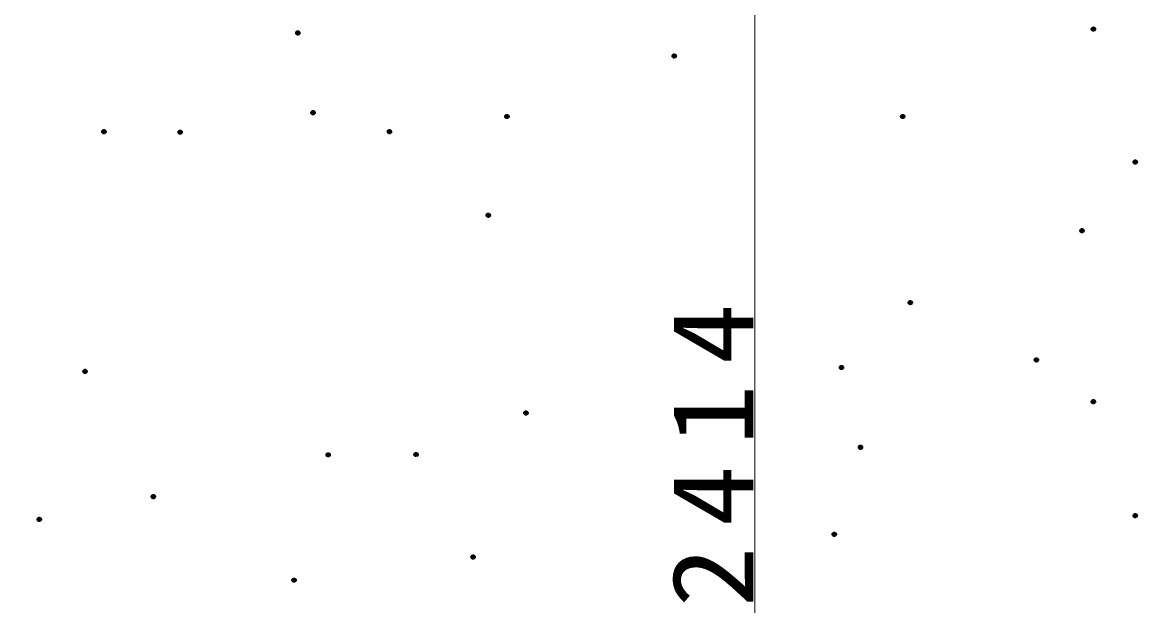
# Model space of a CAD drawing. Units: millimetres, scale not verified. Extents: x -15400 to 0, y 0 to 10680.
# Drawn here: x -12430 to -11677, y 6914 to 7308 of the extents above; entities that cross this region are included whole.
import ezdxf

# ---------------------------------------------------------------- set-up
doc = ezdxf.new("R2010")
doc.units = ezdxf.units.MM
doc.linetypes.add('USER3', pattern=[8, 3, -1, 1, -1, 1, -1])
doc.layers.add('線', color=2, linetype='Continuous', lineweight=25)
doc.layers.add('補助', color=2, linetype='Continuous', lineweight=50)
doc.styles.add('ＭＳ ゴシック', font='')
doc.styles.get('ＭＳ ゴシック').set_extended_font_data('MS Gothic')

msp = doc.modelspace()

# ---------------------------------------------------------------- linework, layer by layer
at = {"layer": '線', "linetype": 'USER3'}
msp.add_arc((-12742.5, 8022.5), 1057.5, 46.30541, 223.69459, dxfattribs=at)
at = {"layer": '補助', "lineweight": 13}
msp.add_line((-11935.393, 8229.607), (-11935.393, 5815.393), dxfattribs=at)
at = {"layer": '補助'}
for points in [[(-12243.906, 7300.235), (-12244.09, 7300.252), (-12244.268, 7300.303), (-12244.433, 7300.385), (-12244.58, 7300.496), (-12244.704, 7300.632), (-12244.801, 7300.789), (-12244.868, 7300.961), (-12244.902, 7301.143), (-12244.902, 7301.327), (-12244.868, 7301.509), (-12244.801, 7301.681), (-12244.704, 7301.838), (-12244.58, 7301.974), (-12244.433, 7302.085), (-12244.268, 7302.168), (-12244.09, 7302.218), (-12243.906, 7302.235), (-12243.723, 7302.218), (-12243.545, 7302.168), (-12243.38, 7302.085), (-12243.233, 7301.974), (-12243.108, 7301.838), (-12243.011, 7301.681), (-12242.944, 7301.509), (-12242.911, 7301.327), (-12242.911, 7301.143), (-12242.944, 7300.961), (-12243.011, 7300.789), (-12243.108, 7300.632), (-12243.233, 7300.496), (-12243.38, 7300.385), (-12243.545, 7300.303), (-12243.723, 7300.252)], [(-11706.642, 7302.801), (-11706.825, 7302.818), (-11707.003, 7302.869), (-11707.168, 7302.951), (-11707.315, 7303.062), (-11707.44, 7303.199), (-11707.537, 7303.356), (-11707.603, 7303.528), (-11707.637, 7303.709), (-11707.637, 7303.894), (-11707.603, 7304.075), (-11707.537, 7304.247), (-11707.44, 7304.404), (-11707.315, 7304.54), (-11707.168, 7304.652), (-11707.003, 7304.734), (-11706.825, 7304.784), (-11706.642, 7304.801), (-11706.458, 7304.784), (-11706.28, 7304.734), (-11706.115, 7304.652), (-11705.968, 7304.54), (-11705.844, 7304.404), (-11705.746, 7304.247), (-11705.68, 7304.075), (-11705.646, 7303.894), (-11705.646, 7303.709), (-11705.68, 7303.528), (-11705.746, 7303.356), (-11705.844, 7303.199), (-11705.968, 7303.062), (-11706.115, 7302.951), (-11706.28, 7302.869), (-11706.458, 7302.818)], [(-11989.735, 7284.614), (-11989.919, 7284.631), (-11990.096, 7284.681), (-11990.261, 7284.764), (-11990.409, 7284.875), (-11990.533, 7285.011), (-11990.63, 7285.168), (-11990.697, 7285.34), (-11990.731, 7285.522), (-11990.731, 7285.706), (-11990.697, 7285.887), (-11990.63, 7286.06), (-11990.533, 7286.216), (-11990.409, 7286.353), (-11990.261, 7286.464), (-11990.096, 7286.546), (-11989.919, 7286.597), (-11989.735, 7286.614), (-11989.551, 7286.597), (-11989.374, 7286.546), (-11989.209, 7286.464), (-11989.061, 7286.353), (-11988.937, 7286.216), (-11988.84, 7286.06), (-11988.773, 7285.887), (-11988.739, 7285.706), (-11988.739, 7285.522), (-11988.773, 7285.34), (-11988.84, 7285.168), (-11988.937, 7285.011), (-11989.061, 7284.875), (-11989.209, 7284.764), (-11989.374, 7284.681), (-11989.551, 7284.631)], [(-12233.636, 7246.344), (-12233.82, 7246.361), (-12233.998, 7246.412), (-12234.163, 7246.494), (-12234.31, 7246.605), (-12234.434, 7246.742), (-12234.532, 7246.899), (-12234.598, 7247.071), (-12234.632, 7247.252), (-12234.632, 7247.437), (-12234.598, 7247.618), (-12234.532, 7247.79), (-12234.434, 7247.947), (-12234.31, 7248.083), (-12234.163, 7248.195), (-12233.998, 7248.277), (-12233.82, 7248.327), (-12233.636, 7248.344), (-12233.453, 7248.327), (-12233.275, 7248.277), (-12233.11, 7248.195), (-12232.963, 7248.083), (-12232.838, 7247.947), (-12232.741, 7247.79), (-12232.675, 7247.618), (-12232.641, 7247.437), (-12232.641, 7247.252), (-12232.675, 7247.071), (-12232.741, 7246.899), (-12232.838, 7246.742), (-12232.963, 7246.605), (-12233.11, 7246.494), (-12233.275, 7246.412), (-12233.453, 7246.361)], [(-12102.697, 7243.778), (-12102.881, 7243.795), (-12103.058, 7243.846), (-12103.223, 7243.928), (-12103.37, 7244.039), (-12103.495, 7244.175), (-12103.592, 7244.332), (-12103.659, 7244.504), (-12103.693, 7244.686), (-12103.693, 7244.87), (-12103.659, 7245.052), (-12103.592, 7245.224), (-12103.495, 7245.381), (-12103.37, 7245.517), (-12103.223, 7245.628), (-12103.058, 7245.711), (-12102.881, 7245.761), (-12102.697, 7245.778), (-12102.513, 7245.761), (-12102.336, 7245.711), (-12102.17, 7245.628), (-12102.023, 7245.517), (-12101.899, 7245.381), (-12101.802, 7245.224), (-12101.735, 7245.052), (-12101.701, 7244.87), (-12101.701, 7244.686), (-12101.735, 7244.504), (-12101.802, 7244.332), (-12101.899, 7244.175), (-12102.023, 7244.039), (-12102.17, 7243.928), (-12102.336, 7243.846), (-12102.513, 7243.795)], [(-11835.415, 7243.769), (-11835.599, 7243.786), (-11835.776, 7243.836), (-11835.941, 7243.918), (-11836.089, 7244.03), (-11836.213, 7244.166), (-11836.31, 7244.323), (-11836.377, 7244.495), (-11836.411, 7244.676), (-11836.411, 7244.861), (-11836.377, 7245.042), (-11836.31, 7245.214), (-11836.213, 7245.371), (-11836.089, 7245.508), (-11835.941, 7245.619), (-11835.776, 7245.701), (-11835.599, 7245.752), (-11835.415, 7245.769), (-11835.231, 7245.752), (-11835.054, 7245.701), (-11834.888, 7245.619), (-11834.741, 7245.508), (-11834.617, 7245.371), (-11834.52, 7245.214), (-11834.453, 7245.042), (-11834.419, 7244.861), (-11834.419, 7244.676), (-11834.453, 7244.495), (-11834.52, 7244.323), (-11834.617, 7244.166), (-11834.741, 7244.03), (-11834.888, 7243.918), (-11835.054, 7243.836), (-11835.231, 7243.786)], [(-12374.846, 7233.513), (-12375.03, 7233.53), (-12375.207, 7233.581), (-12375.372, 7233.663), (-12375.52, 7233.774), (-12375.644, 7233.911), (-12375.741, 7234.068), (-12375.808, 7234.24), (-12375.842, 7234.421), (-12375.842, 7234.606), (-12375.808, 7234.787), (-12375.741, 7234.959), (-12375.644, 7235.116), (-12375.52, 7235.252), (-12375.372, 7235.364), (-12375.207, 7235.446), (-12375.03, 7235.496), (-12374.846, 7235.513), (-12374.662, 7235.496), (-12374.485, 7235.446), (-12374.319, 7235.364), (-12374.172, 7235.252), (-12374.048, 7235.116), (-12373.951, 7234.959), (-12373.884, 7234.787), (-12373.85, 7234.606), (-12373.85, 7234.421), (-12373.884, 7234.24), (-12373.951, 7234.068), (-12374.048, 7233.911), (-12374.172, 7233.774), (-12374.319, 7233.663), (-12374.485, 7233.581), (-12374.662, 7233.53)], [(-12323.363, 7233.19), (-12323.547, 7233.207), (-12323.725, 7233.257), (-12323.89, 7233.34), (-12324.037, 7233.451), (-12324.161, 7233.587), (-12324.258, 7233.744), (-12324.325, 7233.916), (-12324.359, 7234.097), (-12324.359, 7234.282), (-12324.325, 7234.463), (-12324.258, 7234.635), (-12324.161, 7234.792), (-12324.037, 7234.929), (-12323.89, 7235.04), (-12323.725, 7235.122), (-12323.547, 7235.173), (-12323.363, 7235.19), (-12323.18, 7235.173), (-12323.002, 7235.122), (-12322.837, 7235.04), (-12322.69, 7234.929), (-12322.565, 7234.792), (-12322.468, 7234.635), (-12322.401, 7234.463), (-12322.368, 7234.282), (-12322.368, 7234.097), (-12322.401, 7233.916), (-12322.468, 7233.744), (-12322.565, 7233.587), (-12322.69, 7233.451), (-12322.837, 7233.34), (-12323.002, 7233.257), (-12323.18, 7233.207)], [(-12182.02, 7233.504), (-12182.203, 7233.521), (-12182.381, 7233.571), (-12182.546, 7233.654), (-12182.693, 7233.765), (-12182.818, 7233.901), (-12182.915, 7234.058), (-12182.982, 7234.23), (-12183.015, 7234.411), (-12183.015, 7234.596), (-12182.982, 7234.777), (-12182.915, 7234.95), (-12182.818, 7235.106), (-12182.693, 7235.243), (-12182.546, 7235.354), (-12182.381, 7235.436), (-12182.203, 7235.487), (-12182.02, 7235.504), (-12181.836, 7235.487), (-12181.658, 7235.436), (-12181.493, 7235.354), (-12181.346, 7235.243), (-12181.222, 7235.106), (-12181.125, 7234.95), (-12181.058, 7234.777), (-12181.024, 7234.596), (-12181.024, 7234.411), (-12181.058, 7234.23), (-12181.125, 7234.058), (-12181.222, 7233.901), (-12181.346, 7233.765), (-12181.493, 7233.654), (-12181.658, 7233.571), (-12181.836, 7233.521)], [(-11678.4, 7212.983), (-11678.583, 7213), (-11678.761, 7213.051), (-11678.926, 7213.133), (-11679.073, 7213.244), (-11679.198, 7213.381), (-11679.295, 7213.538), (-11679.361, 7213.71), (-11679.395, 7213.891), (-11679.395, 7214.076), (-11679.361, 7214.257), (-11679.295, 7214.429), (-11679.198, 7214.586), (-11679.073, 7214.722), (-11678.926, 7214.834), (-11678.761, 7214.916), (-11678.583, 7214.966), (-11678.4, 7214.983), (-11678.216, 7214.966), (-11678.038, 7214.916), (-11677.873, 7214.834), (-11677.726, 7214.722), (-11677.602, 7214.586), (-11677.504, 7214.429), (-11677.438, 7214.257), (-11677.404, 7214.076), (-11677.404, 7213.891), (-11677.438, 7213.71), (-11677.504, 7213.538), (-11677.602, 7213.381), (-11677.726, 7213.244), (-11677.873, 7213.133), (-11678.038, 7213.051), (-11678.216, 7213)], [(-12115.266, 7177.047), (-12115.45, 7177.064), (-12115.628, 7177.114), (-12115.793, 7177.197), (-12115.94, 7177.308), (-12116.064, 7177.444), (-12116.161, 7177.601), (-12116.228, 7177.773), (-12116.262, 7177.955), (-12116.262, 7178.139), (-12116.228, 7178.32), (-12116.161, 7178.493), (-12116.064, 7178.649), (-12115.94, 7178.786), (-12115.793, 7178.897), (-12115.628, 7178.979), (-12115.45, 7179.03), (-12115.266, 7179.047), (-12115.083, 7179.03), (-12114.905, 7178.979), (-12114.74, 7178.897), (-12114.593, 7178.786), (-12114.468, 7178.649), (-12114.371, 7178.493), (-12114.305, 7178.32), (-12114.271, 7178.139), (-12114.271, 7177.955), (-12114.305, 7177.773), (-12114.371, 7177.601), (-12114.468, 7177.444), (-12114.593, 7177.308), (-12114.74, 7177.197), (-12114.905, 7177.114), (-12115.083, 7177.064)], [(-11714.35, 7166.568), (-11714.533, 7166.585), (-11714.711, 7166.635), (-11714.876, 7166.717), (-11715.023, 7166.828), (-11715.148, 7166.965), (-11715.245, 7167.122), (-11715.311, 7167.294), (-11715.345, 7167.475), (-11715.345, 7167.66), (-11715.311, 7167.841), (-11715.245, 7168.013), (-11715.148, 7168.17), (-11715.023, 7168.307), (-11714.876, 7168.418), (-11714.711, 7168.5), (-11714.533, 7168.55), (-11714.35, 7168.568), (-11714.166, 7168.55), (-11713.988, 7168.5), (-11713.823, 7168.418), (-11713.676, 7168.307), (-11713.552, 7168.17), (-11713.454, 7168.013), (-11713.388, 7167.841), (-11713.354, 7167.66), (-11713.354, 7167.475), (-11713.388, 7167.294), (-11713.454, 7167.122), (-11713.552, 7166.965), (-11713.676, 7166.828), (-11713.823, 7166.717), (-11713.988, 7166.635), (-11714.166, 7166.585)], [(-11830.28, 7118.024), (-11830.464, 7118.041), (-11830.641, 7118.091), (-11830.806, 7118.173), (-11830.954, 7118.285), (-11831.078, 7118.421), (-11831.175, 7118.578), (-11831.242, 7118.75), (-11831.276, 7118.931), (-11831.276, 7119.116), (-11831.242, 7119.297), (-11831.175, 7119.469), (-11831.078, 7119.626), (-11830.954, 7119.763), (-11830.806, 7119.874), (-11830.641, 7119.956), (-11830.464, 7120.007), (-11830.28, 7120.024), (-11830.096, 7120.007), (-11829.919, 7119.956), (-11829.753, 7119.874), (-11829.606, 7119.763), (-11829.482, 7119.626), (-11829.385, 7119.469), (-11829.318, 7119.297), (-11829.284, 7119.116), (-11829.284, 7118.931), (-11829.318, 7118.75), (-11829.385, 7118.578), (-11829.482, 7118.421), (-11829.606, 7118.285), (-11829.753, 7118.173), (-11829.919, 7118.091), (-11830.096, 7118.041)], [(-11876.767, 7074.183), (-11876.951, 7074.2), (-11877.129, 7074.251), (-11877.294, 7074.333), (-11877.441, 7074.444), (-11877.565, 7074.581), (-11877.663, 7074.738), (-11877.729, 7074.91), (-11877.763, 7075.091), (-11877.763, 7075.276), (-11877.729, 7075.457), (-11877.663, 7075.629), (-11877.565, 7075.786), (-11877.441, 7075.922), (-11877.294, 7076.034), (-11877.129, 7076.116), (-11876.951, 7076.166), (-11876.767, 7076.183), (-11876.584, 7076.166), (-11876.406, 7076.116), (-11876.241, 7076.034), (-11876.094, 7075.922), (-11875.969, 7075.786), (-11875.872, 7075.629), (-11875.806, 7075.457), (-11875.772, 7075.276), (-11875.772, 7075.091), (-11875.806, 7074.91), (-11875.872, 7074.738), (-11875.969, 7074.581), (-11876.094, 7074.444), (-11876.241, 7074.333), (-11876.406, 7074.251), (-11876.584, 7074.2)], [(-11745.159, 7079.316), (-11745.343, 7079.333), (-11745.52, 7079.383), (-11745.685, 7079.466), (-11745.833, 7079.577), (-11745.957, 7079.713), (-11746.054, 7079.87), (-11746.121, 7080.042), (-11746.155, 7080.224), (-11746.155, 7080.408), (-11746.121, 7080.59), (-11746.054, 7080.762), (-11745.957, 7080.918), (-11745.833, 7081.055), (-11745.685, 7081.166), (-11745.52, 7081.248), (-11745.343, 7081.299), (-11745.159, 7081.316), (-11744.975, 7081.299), (-11744.798, 7081.248), (-11744.632, 7081.166), (-11744.485, 7081.055), (-11744.361, 7080.918), (-11744.264, 7080.762), (-11744.197, 7080.59), (-11744.163, 7080.408), (-11744.163, 7080.224), (-11744.197, 7080.042), (-11744.264, 7079.87), (-11744.361, 7079.713), (-11744.485, 7079.577), (-11744.632, 7079.466), (-11744.798, 7079.383), (-11744.975, 7079.333)], [(-12387.549, 7071.518), (-12387.733, 7071.535), (-12387.911, 7071.585), (-12388.076, 7071.667), (-12388.223, 7071.779), (-12388.347, 7071.915), (-12388.445, 7072.072), (-12388.511, 7072.244), (-12388.545, 7072.425), (-12388.545, 7072.61), (-12388.511, 7072.791), (-12388.445, 7072.963), (-12388.347, 7073.12), (-12388.223, 7073.257), (-12388.076, 7073.368), (-12387.911, 7073.45), (-12387.733, 7073.5), (-12387.549, 7073.518), (-12387.366, 7073.5), (-12387.188, 7073.45), (-12387.023, 7073.368), (-12386.876, 7073.257), (-12386.751, 7073.12), (-12386.654, 7072.963), (-12386.588, 7072.791), (-12386.554, 7072.61), (-12386.554, 7072.425), (-12386.588, 7072.244), (-12386.654, 7072.072), (-12386.751, 7071.915), (-12386.876, 7071.779), (-12387.023, 7071.667), (-12387.188, 7071.585), (-12387.366, 7071.535)], [(-11706.647, 7051.087), (-11706.831, 7051.104), (-11707.008, 7051.155), (-11707.174, 7051.237), (-11707.321, 7051.348), (-11707.445, 7051.485), (-11707.542, 7051.642), (-11707.609, 7051.814), (-11707.643, 7051.995), (-11707.643, 7052.18), (-11707.609, 7052.361), (-11707.542, 7052.533), (-11707.445, 7052.69), (-11707.321, 7052.826), (-11707.174, 7052.938), (-11707.008, 7053.02), (-11706.831, 7053.07), (-11706.647, 7053.087), (-11706.463, 7053.07), (-11706.286, 7053.02), (-11706.121, 7052.938), (-11705.973, 7052.826), (-11705.849, 7052.69), (-11705.752, 7052.533), (-11705.685, 7052.361), (-11705.651, 7052.18), (-11705.651, 7051.995), (-11705.685, 7051.814), (-11705.752, 7051.642), (-11705.849, 7051.485), (-11705.973, 7051.348), (-11706.121, 7051.237), (-11706.286, 7051.155), (-11706.463, 7051.104)], [(-12089.865, 7043.389), (-12090.049, 7043.406), (-12090.227, 7043.456), (-12090.392, 7043.539), (-12090.539, 7043.65), (-12090.663, 7043.786), (-12090.76, 7043.943), (-12090.827, 7044.115), (-12090.861, 7044.296), (-12090.861, 7044.481), (-12090.827, 7044.662), (-12090.76, 7044.834), (-12090.663, 7044.991), (-12090.539, 7045.128), (-12090.392, 7045.239), (-12090.227, 7045.321), (-12090.049, 7045.372), (-12089.865, 7045.389), (-12089.682, 7045.372), (-12089.504, 7045.321), (-12089.339, 7045.239), (-12089.192, 7045.128), (-12089.067, 7044.991), (-12088.97, 7044.834), (-12088.903, 7044.662), (-12088.87, 7044.481), (-12088.87, 7044.296), (-12088.903, 7044.115), (-12088.97, 7043.943), (-12089.067, 7043.786), (-12089.192, 7043.65), (-12089.339, 7043.539), (-12089.504, 7043.456), (-12089.682, 7043.406)], [(-11863.93, 7020.293), (-11864.114, 7020.31), (-11864.292, 7020.36), (-11864.457, 7020.442), (-11864.604, 7020.554), (-11864.728, 7020.69), (-11864.825, 7020.847), (-11864.892, 7021.019), (-11864.926, 7021.2), (-11864.926, 7021.385), (-11864.892, 7021.566), (-11864.825, 7021.738), (-11864.728, 7021.895), (-11864.604, 7022.032), (-11864.457, 7022.143), (-11864.292, 7022.225), (-11864.114, 7022.276), (-11863.93, 7022.293), (-11863.747, 7022.276), (-11863.569, 7022.225), (-11863.404, 7022.143), (-11863.257, 7022.032), (-11863.132, 7021.895), (-11863.035, 7021.738), (-11862.969, 7021.566), (-11862.935, 7021.385), (-11862.935, 7021.2), (-11862.969, 7021.019), (-11863.035, 7020.847), (-11863.132, 7020.69), (-11863.257, 7020.554), (-11863.404, 7020.442), (-11863.569, 7020.36), (-11863.747, 7020.31)], [(-12223.372, 7015.16), (-12223.556, 7015.177), (-12223.734, 7015.228), (-12223.899, 7015.31), (-12224.046, 7015.421), (-12224.17, 7015.558), (-12224.268, 7015.714), (-12224.334, 7015.887), (-12224.368, 7016.068), (-12224.368, 7016.252), (-12224.334, 7016.434), (-12224.268, 7016.606), (-12224.17, 7016.763), (-12224.046, 7016.899), (-12223.899, 7017.01), (-12223.734, 7017.093), (-12223.556, 7017.143), (-12223.372, 7017.16), (-12223.189, 7017.143), (-12223.011, 7017.093), (-12222.846, 7017.01), (-12222.699, 7016.899), (-12222.574, 7016.763), (-12222.477, 7016.606), (-12222.411, 7016.434), (-12222.377, 7016.252), (-12222.377, 7016.068), (-12222.411, 7015.887), (-12222.477, 7015.714), (-12222.574, 7015.558), (-12222.699, 7015.421), (-12222.846, 7015.31), (-12223.011, 7015.228), (-12223.189, 7015.177)], [(-12164.048, 7015.375), (-12164.231, 7015.392), (-12164.409, 7015.442), (-12164.574, 7015.524), (-12164.721, 7015.636), (-12164.846, 7015.772), (-12164.943, 7015.929), (-12165.009, 7016.101), (-12165.043, 7016.282), (-12165.043, 7016.467), (-12165.009, 7016.648), (-12164.943, 7016.82), (-12164.846, 7016.977), (-12164.721, 7017.114), (-12164.574, 7017.225), (-12164.409, 7017.307), (-12164.231, 7017.358), (-12164.048, 7017.375), (-12163.864, 7017.358), (-12163.686, 7017.307), (-12163.521, 7017.225), (-12163.374, 7017.114), (-12163.25, 7016.977), (-12163.152, 7016.82), (-12163.086, 7016.648), (-12163.052, 7016.467), (-12163.052, 7016.282), (-12163.086, 7016.101), (-12163.152, 7015.929), (-12163.25, 7015.772), (-12163.374, 7015.636), (-12163.521, 7015.524), (-12163.686, 7015.442), (-12163.864, 7015.392)], [(-12341.475, 6986.932), (-12341.659, 6986.949), (-12341.836, 6986.999), (-12342.001, 6987.082), (-12342.149, 6987.193), (-12342.273, 6987.329), (-12342.37, 6987.486), (-12342.437, 6987.658), (-12342.471, 6987.839), (-12342.471, 6988.024), (-12342.437, 6988.205), (-12342.37, 6988.377), (-12342.273, 6988.534), (-12342.149, 6988.671), (-12342.001, 6988.782), (-12341.836, 6988.864), (-12341.659, 6988.915), (-12341.475, 6988.932), (-12341.291, 6988.915), (-12341.114, 6988.864), (-12340.948, 6988.782), (-12340.801, 6988.671), (-12340.677, 6988.534), (-12340.58, 6988.377), (-12340.513, 6988.205), (-12340.479, 6988.024), (-12340.479, 6987.839), (-12340.513, 6987.658), (-12340.58, 6987.486), (-12340.677, 6987.329), (-12340.801, 6987.193), (-12340.948, 6987.082), (-12341.114, 6986.999), (-12341.291, 6986.949)], [(-12418.498, 6971.534), (-12418.682, 6971.551), (-12418.859, 6971.602), (-12419.025, 6971.684), (-12419.172, 6971.795), (-12419.296, 6971.932), (-12419.393, 6972.089), (-12419.46, 6972.261), (-12419.494, 6972.442), (-12419.494, 6972.627), (-12419.46, 6972.808), (-12419.393, 6972.98), (-12419.296, 6973.137), (-12419.172, 6973.273), (-12419.025, 6973.385), (-12418.859, 6973.467), (-12418.682, 6973.517), (-12418.498, 6973.534), (-12418.314, 6973.517), (-12418.137, 6973.467), (-12417.972, 6973.385), (-12417.824, 6973.273), (-12417.7, 6973.137), (-12417.603, 6972.98), (-12417.536, 6972.808), (-12417.502, 6972.627), (-12417.502, 6972.442), (-12417.536, 6972.261), (-12417.603, 6972.089), (-12417.7, 6971.932), (-12417.824, 6971.795), (-12417.972, 6971.684), (-12418.137, 6971.602), (-12418.314, 6971.551)], [(-11678.405, 6974.101), (-11678.589, 6974.118), (-11678.767, 6974.168), (-11678.932, 6974.25), (-11679.079, 6974.362), (-11679.203, 6974.498), (-11679.301, 6974.655), (-11679.367, 6974.827), (-11679.401, 6975.008), (-11679.401, 6975.193), (-11679.367, 6975.374), (-11679.301, 6975.546), (-11679.203, 6975.703), (-11679.079, 6975.84), (-11678.932, 6975.951), (-11678.767, 6976.033), (-11678.589, 6976.084), (-11678.405, 6976.101), (-11678.222, 6976.084), (-11678.044, 6976.033), (-11677.879, 6975.951), (-11677.732, 6975.84), (-11677.607, 6975.703), (-11677.51, 6975.546), (-11677.444, 6975.374), (-11677.41, 6975.193), (-11677.41, 6975.008), (-11677.444, 6974.827), (-11677.51, 6974.655), (-11677.607, 6974.498), (-11677.732, 6974.362), (-11677.879, 6974.25), (-11678.044, 6974.168), (-11678.222, 6974.118)], [(-11881.629, 6961.484), (-11881.813, 6961.501), (-11881.99, 6961.551), (-11882.155, 6961.634), (-11882.303, 6961.745), (-11882.427, 6961.881), (-11882.524, 6962.038), (-11882.591, 6962.21), (-11882.625, 6962.392), (-11882.625, 6962.576), (-11882.591, 6962.758), (-11882.524, 6962.93), (-11882.427, 6963.087), (-11882.303, 6963.223), (-11882.155, 6963.334), (-11881.99, 6963.416), (-11881.813, 6963.467), (-11881.629, 6963.484), (-11881.445, 6963.467), (-11881.268, 6963.416), (-11881.102, 6963.334), (-11880.955, 6963.223), (-11880.831, 6963.087), (-11880.734, 6962.93), (-11880.667, 6962.758), (-11880.633, 6962.576), (-11880.633, 6962.392), (-11880.667, 6962.21), (-11880.734, 6962.038), (-11880.831, 6961.881), (-11880.955, 6961.745), (-11881.102, 6961.634), (-11881.268, 6961.551), (-11881.445, 6961.501)], [(-12125.536, 6946.087), (-12125.72, 6946.104), (-12125.897, 6946.154), (-12126.062, 6946.236), (-12126.21, 6946.348), (-12126.334, 6946.484), (-12126.431, 6946.641), (-12126.498, 6946.813), (-12126.532, 6946.994), (-12126.532, 6947.179), (-12126.498, 6947.36), (-12126.431, 6947.532), (-12126.334, 6947.689), (-12126.21, 6947.826), (-12126.062, 6947.937), (-12125.897, 6948.019), (-12125.72, 6948.07), (-12125.536, 6948.087), (-12125.352, 6948.07), (-12125.175, 6948.019), (-12125.01, 6947.937), (-12124.862, 6947.826), (-12124.738, 6947.689), (-12124.641, 6947.532), (-12124.574, 6947.36), (-12124.54, 6947.179), (-12124.54, 6946.994), (-12124.574, 6946.813), (-12124.641, 6946.641), (-12124.738, 6946.484), (-12124.862, 6946.348), (-12125.01, 6946.236), (-12125.175, 6946.154), (-12125.352, 6946.104)], [(-12246.479, 6930.475), (-12246.663, 6930.492), (-12246.841, 6930.542), (-12247.006, 6930.625), (-12247.153, 6930.736), (-12247.277, 6930.872), (-12247.375, 6931.029), (-12247.441, 6931.201), (-12247.475, 6931.382), (-12247.475, 6931.567), (-12247.441, 6931.748), (-12247.375, 6931.92), (-12247.277, 6932.077), (-12247.153, 6932.214), (-12247.006, 6932.325), (-12246.841, 6932.407), (-12246.663, 6932.458), (-12246.479, 6932.475), (-12246.296, 6932.458), (-12246.118, 6932.407), (-12245.953, 6932.325), (-12245.806, 6932.214), (-12245.681, 6932.077), (-12245.584, 6931.92), (-12245.518, 6931.748), (-12245.484, 6931.567), (-12245.484, 6931.382), (-12245.518, 6931.201), (-12245.584, 6931.029), (-12245.681, 6930.872), (-12245.806, 6930.736), (-12245.953, 6930.625), (-12246.118, 6930.542), (-12246.296, 6930.492)]]:
    msp.add_lwpolyline(points, close=True, dxfattribs=at)

# ---------------------------------------------------------------- texts
at = {"layer": '補助', "insert": (-11936.393, 7022.5), "char_height": 54.99, "attachment_point": 8, "rotation": 90, "style": 'ＭＳ ゴシック'}
msp.add_mtext('\\T1.33;\\W1.1;2414', dxfattribs=at)

doc.saveas('drawing.dxf')
